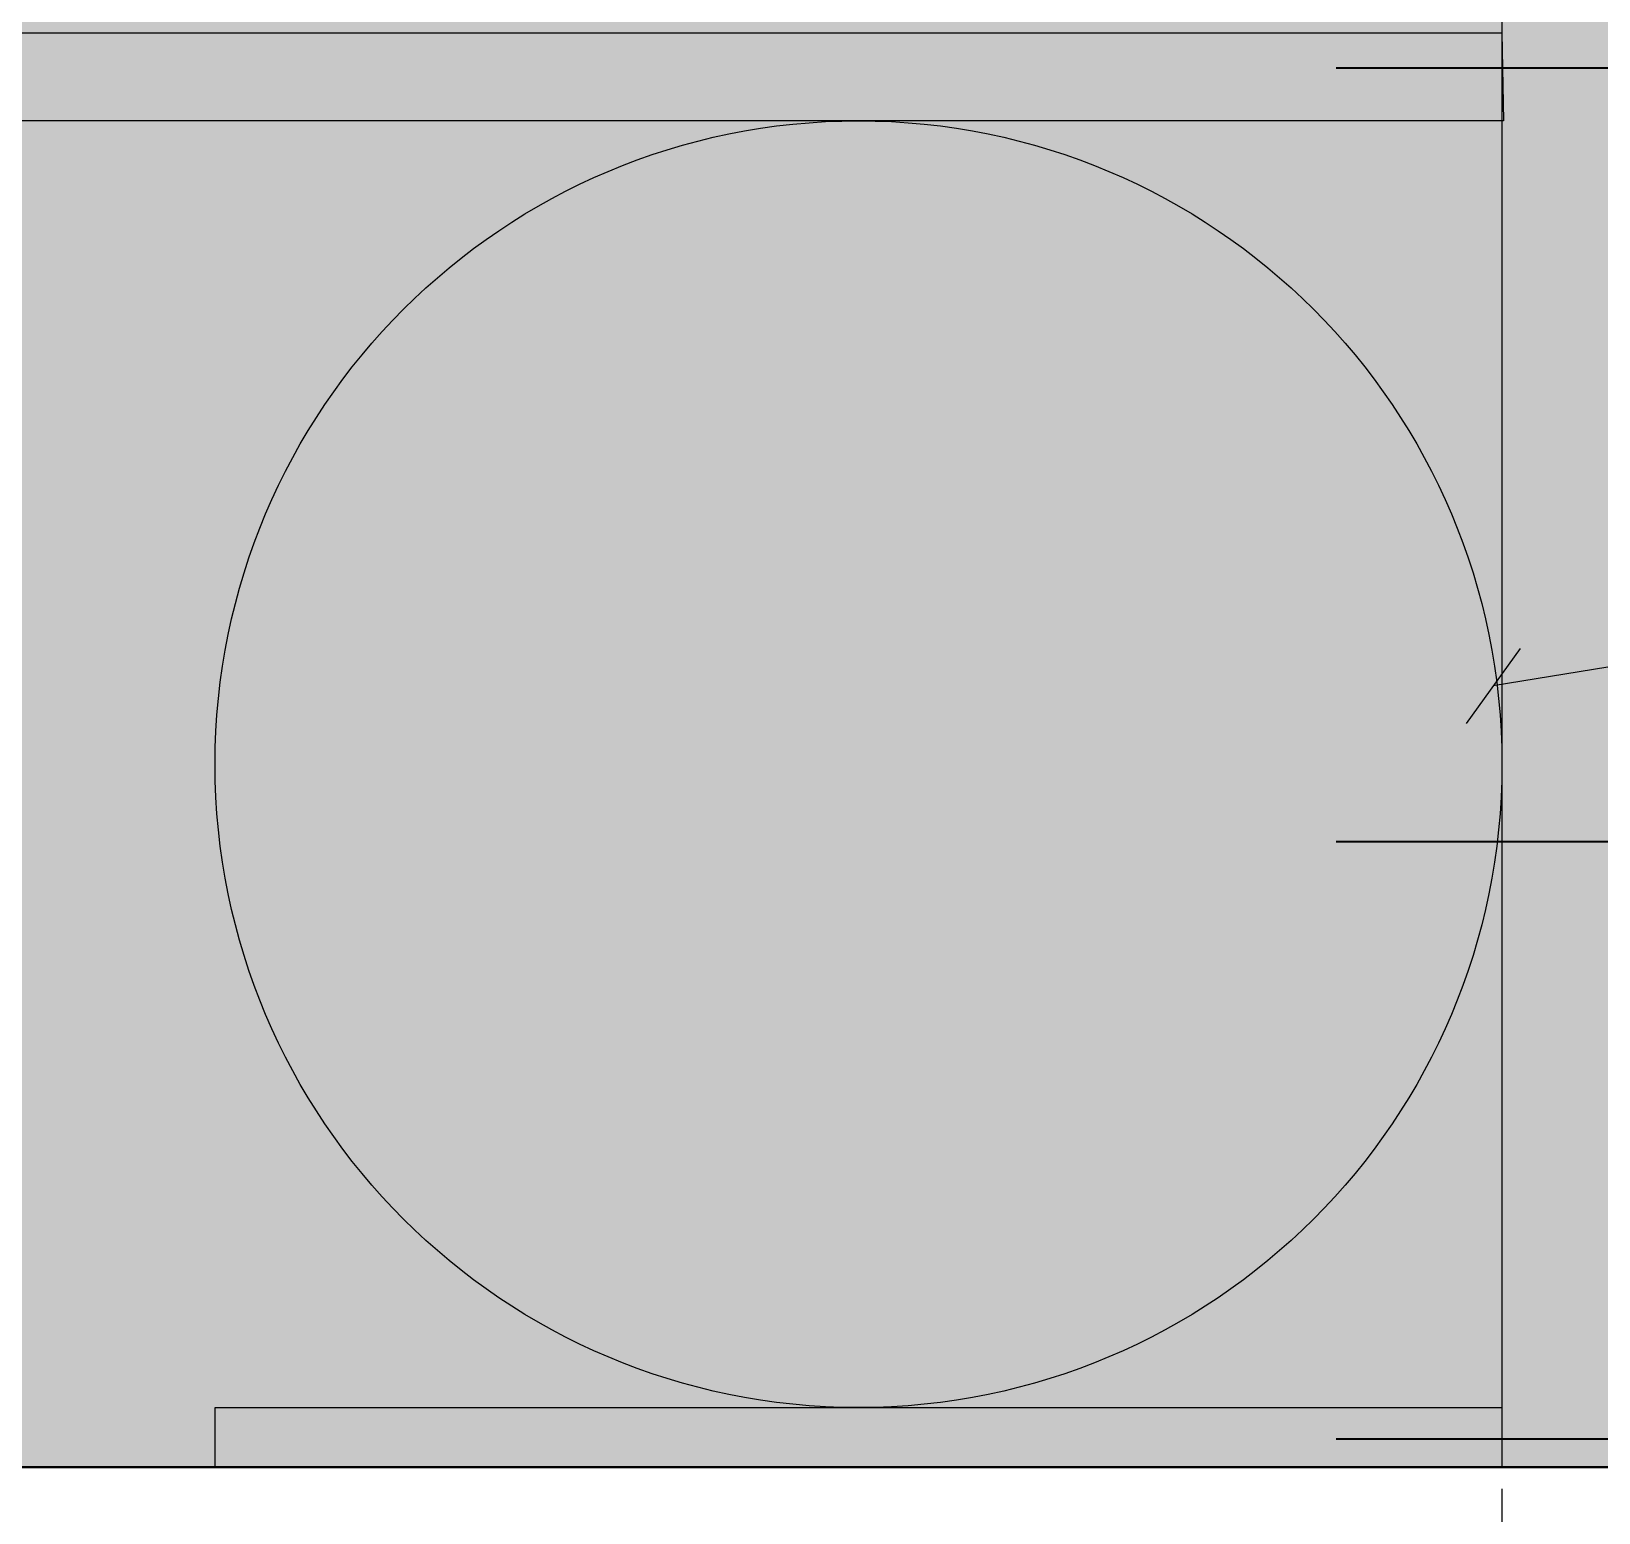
# Model space of a CAD drawing. Header units: millimetres. Extents: x 35877 to 3066687, y -650199 to -40525.
# Drawn here: x 149447.17 to 149483.14, y -179155.86 to -179121.86 of the extents above; entities that cross this region are included whole.
import ezdxf
from ezdxf import colors
from ezdxf.entities.mleader import LeaderData, LeaderLine
from ezdxf.math import Vec2, Vec3

# ---------------------------------------------------------------- set-up
doc = ezdxf.new("R2010")
doc.units = ezdxf.units.MM
doc.header["$MEASUREMENT"] = 0
doc.header["$PDMODE"] = 35
doc.linetypes.add('DASHED', pattern=[0.75, 0.5, -0.25])
doc.layers.get('Defpoints').update_dxf_attribs({"color": 220})
doc.layers.add('AR HATCH-7', color=7, linetype='Continuous')
for name, color, linetype, lineweight in [('dim05', 1, 'Continuous', 13), ('FURNITURE', 32, 'Continuous', 9), ('furniture dimensions', 1, 'DASHED', 0), ('SECTION ( SLAB PLine )', 104, 'Continuous', 30), ('wall', 7, 'Continuous', 30)]:
    doc.layers.add(name, color=color, linetype=linetype, lineweight=lineweight)
doc.styles.add('century g', font='GOTHIC.TTF')
doc.styles.get("Standard").update_dxf_attribs({"font": 'arial.ttf', "height": 6})
doc.dimstyles.new('Archana', dxfattribs={"dimtxt": 2, "dimasz": 0.75, "dimexe": 0.5, "dimexo": 0.5, "dimgap": 0, "dimtad": 0, "dimzin": 0, "dimdsep": 46, "dimlunit": 4, "dimtxsty": 'century g', "dimblk": 'OBLIQUE', "dimcen": 0, "dimdle": 1, "dimclrd": 256, "dimclre": 256, "dimclrt": 256, "dimadec": 0, "dimazin": 0, "dimtfac": 1, "dimtofl": 0, "dimtmove": 1, "dimatfit": 3, "dimfxl": 1, "dimfxlon": 1, "dimtolj": 1, "dimtzin": 0, "dimlwd": -1, "dimlwe": -1, "dimarcsym": 0})

# ---------------------------------------------------------------- blocks, each defined once
blk = doc.blocks.new('_Oblique')
at = {"layer": 'wall', "color": 0, "lineweight": -2}
blk.add_line((-0.5, -0.5), (0.5, 0.5), dxfattribs=at)
blk = doc.blocks.new('*D437')
at = {"layer": 'Defpoints', "color": 0, "linetype": 'Continuous', "lineweight": 0, "transparency": 16777216}
for p in [(149442.4181789448, -179154.8135701801), (149480.9181789447, -179154.8135701804), (149480.9181789447, -179158.7124153573)]:
    blk.add_point(p, dxfattribs=at)
at = {"layer": 'furniture dimensions', "color": 5, "linetype": 'ByBlock', "transparency": 16777216}
blk.add_line((149442.4181789448, -179155.3135701801), (149442.4181789448, -179159.2124153573), dxfattribs=at)
at = {"layer": 'furniture dimensions', "color": 5, "linetype": 'Continuous', "transparency": 16777216}
for p, q in [((149480.9181789447, -179155.3135701804), (149480.9181789447, -179159.2124153573)), ((149441.4181789448, -179158.7124153573), (149457.7239233363, -179158.7124153573)), ((149481.9181789447, -179158.7124153573), (149465.6124345532, -179158.7124153573))]:
    blk.add_line(p, q, dxfattribs=at)
at = {"layer": 'furniture dimensions', "color": 5, "linetype": 'Continuous', "transparency": 16777216, "xscale": 1.5, "yscale": 1.5, "zscale": 1.5, "rotation": 180}
blk.add_blockref('_Oblique', (149442.4181789448, -179158.7124153573), dxfattribs=at)
at = {"layer": 'furniture dimensions', "color": 5, "linetype": 'Continuous', "transparency": 16777216, "xscale": 1.5, "yscale": 1.5, "zscale": 1.5}
blk.add_blockref('_Oblique', (149480.9181789447, -179158.7124153573), dxfattribs=at)
at = {"layer": 'furniture dimensions', "linetype": 'Continuous', "lineweight": 0, "transparency": 16777216, "insert": (149461.6681789447, -179158.7124153573), "char_height": 3, "attachment_point": 5, "style": 'century g'}
blk.add_mtext('\\A1;3\'-3"', dxfattribs=at)
blk = doc.blocks.new('*D438')
at = {"layer": 'Defpoints', "color": 0, "linetype": 'Continuous', "lineweight": 0, "transparency": 16777216}
for p in [(149480.9181789447, -179154.8135701804), (149485.9181789447, -179154.8135701804), (149485.9181789447, -179158.7124153573)]:
    blk.add_point(p, dxfattribs=at)
at = {"layer": 'furniture dimensions', "color": 5, "linetype": 'ByBlock', "transparency": 16777216}
blk.add_line((149480.9181789447, -179155.3135701804), (149480.9181789447, -179159.2124153573), dxfattribs=at)
at = {"layer": 'furniture dimensions', "color": 5, "linetype": 'Continuous', "transparency": 16777216}
for p, q in [((149485.9181789447, -179155.3135701804), (149485.9181789447, -179159.2124153573)), ((149479.9181789447, -179158.7124153573), (149481.7489063411, -179158.7124153573)), ((149486.9181789447, -179158.7124153573), (149485.0874515484, -179158.7124153573))]:
    blk.add_line(p, q, dxfattribs=at)
at = {"layer": 'furniture dimensions', "color": 5, "linetype": 'Continuous', "transparency": 16777216, "xscale": 1.5, "yscale": 1.5, "zscale": 1.5, "rotation": 180}
blk.add_blockref('_Oblique', (149480.9181789447, -179158.7124153573), dxfattribs=at)
at = {"layer": 'furniture dimensions', "color": 5, "linetype": 'Continuous', "transparency": 16777216, "xscale": 1.5, "yscale": 1.5, "zscale": 1.5}
blk.add_blockref('_Oblique', (149485.9181789447, -179158.7124153573), dxfattribs=at)
at = {"layer": 'furniture dimensions', "linetype": 'Continuous', "lineweight": 0, "transparency": 16777216, "insert": (149483.4181789447, -179158.7124153573), "char_height": 3, "attachment_point": 5, "style": 'century g'}
blk.add_mtext('\\A1;5"', dxfattribs=at)
blk = doc.blocks.new('*D441')
at = {"layer": 'Defpoints', "color": 0, "linetype": 'Continuous', "lineweight": 0, "transparency": 16777216}
for p in [(149480.7179017741, -179136.8845064012), (149465.468682082, -179139.3640733177)]:
    blk.add_point(p, dxfattribs=at)
at = {"layer": 'furniture dimensions', "color": 5, "linetype": 'Continuous', "transparency": 16777216}
blk.add_line((149483.6790117367, -179136.4030214173), (149480.7179017741, -179136.8845064012), dxfattribs=at)
at = {"layer": 'furniture dimensions', "color": 5, "linetype": 'Continuous', "transparency": 16777216, "xscale": 1.5, "yscale": 1.5, "zscale": 1.5, "rotation": 189.2356286392594}
blk.add_blockref('_Oblique', (149480.7179017741, -179136.8845064012), dxfattribs=at)
at = {"layer": 'furniture dimensions', "linetype": 'Continuous', "lineweight": 0, "transparency": 16777216, "insert": (149488.7074635969, -179135.5853807035), "char_height": 3, "attachment_point": 5, "rotation": 9.23562863925943, "style": 'century g'}
blk.add_mtext('\\A1;R1\'-3"', dxfattribs=at)
blk = doc.blocks.new('*D1079')
at = {"layer": 'Defpoints', "color": 0, "linetype": 'Continuous', "lineweight": 0, "transparency": 16777216}
for p in [(149437.4181789447, -179154.8135701808, -0.1354038033937578), (149521.9181789453, -179154.8135701808, -0.1354038033937578), (149521.9181789453, -179161.6469990392)]:
    blk.add_point(p, dxfattribs=at)
at = {"layer": 'furniture dimensions', "color": 5, "linetype": 'ByBlock', "transparency": 16777216}
blk.add_line((149437.4181789447, -179157.6477659044), (149437.4181789447, -179162.1469990392), dxfattribs=at)
at = {"layer": 'furniture dimensions', "color": 5, "linetype": 'Continuous', "transparency": 16777216}
for p, q in [((149521.9181789453, -179157.6477659044), (149521.9181789453, -179162.1469990392)), ((149436.4181789447, -179161.6469990392), (149471.9326249001, -179161.6469990392)), ((149522.9181789453, -179161.6469990392), (149479.668178945, -179161.6469990392))]:
    blk.add_line(p, q, dxfattribs=at)
at = {"layer": 'furniture dimensions', "color": 5, "linetype": 'Continuous', "transparency": 16777216, "xscale": 1.5, "yscale": 1.5, "zscale": 1.5, "rotation": 180}
blk.add_blockref('_Oblique', (149437.4181789447, -179161.6469990392), dxfattribs=at)
at = {"layer": 'furniture dimensions', "color": 5, "linetype": 'Continuous', "transparency": 16777216, "xscale": 1.5, "yscale": 1.5, "zscale": 1.5}
blk.add_blockref('_Oblique', (149521.9181789453, -179161.6469990392), dxfattribs=at)
at = {"layer": 'furniture dimensions', "linetype": 'Continuous', "lineweight": 0, "transparency": 16777216, "insert": (149475.8004019226, -179161.6469990392), "char_height": 3, "attachment_point": 5, "style": 'century g'}
blk.add_mtext('\\A1;7\'-1"', dxfattribs=at)

msp = doc.modelspace()

# ---------------------------------------------------------------- hatches: boundary and pattern name
at = {"layer": 'AR HATCH-7', "lineweight": 0, "true_color": 0xe7e2df, "transparency": 33554610}
h = msp.add_hatch(color=254, dxfattribs=at)
h.dxf.hatch_style = 1
h.paths.add_polyline_path([(149480.9181789447, -179121.8901695254), (149437.4181789448, -179121.8901695276), (149437.4181789448, -179123.9145764573), (149480.9181789447, -179123.9145764551)])
at = {"layer": 'AR HATCH-7', "lineweight": 0, "true_color": 0xc29100, "transparency": 33554610}
h = msp.add_hatch(color=42, dxfattribs=at)
h.dxf.hatch_style = 1
h.paths.add_polyline_path([(149480.9181789447, -179138.6797361834, 0.4099272296450643), (149466.3678557327, -179123.9145764551), (149465.9350106242, -179123.9145764551, 0.4099272296450642), (149451.3846874122, -179138.6797361834, 0.4099272296450642), (149465.9350106242, -179153.4448959117), (149466.3678557327, -179153.4448959117, 0.4099272296450643)])
at = {"layer": 'AR HATCH-7', "lineweight": 0, "true_color": 0xe7e2df, "transparency": 33554610}
h = msp.add_hatch(color=254, dxfattribs=at)
h.dxf.hatch_style = 1
h.paths.add_polyline_path([(149480.9181789447, -179153.4448959117), (149466.3678557327, -179153.4448959117, -0.007328431763089294), (149465.9350106242, -179153.4448959117), (149451.3846874122, -179153.4448959117), (149451.3846874122, -179154.8135701805), (149480.9181789447, -179154.8135701805)])
at = {"layer": 'dim05', "lineweight": 0, "true_color": 0xd5d3c0, "transparency": 33554559}
h = msp.add_hatch(color=254, dxfattribs=at)
h.dxf.hatch_style = 1
h.paths.add_polyline_path([(149521.9181789453, -179056.8135663645), (149485.9181789447, -179056.8135663645), (149485.9181789447, -179061.8135663645), (149521.9181789453, -179061.8135663645)])
h.paths.add_polyline_path([(149521.918207769, -179043.8166014899), (149485.9182077684, -179043.8166014899), (149485.9181789447, -179056.8135663645), (149521.9181789453, -179056.8135663645)])
h.paths.add_polyline_path([(149485.9182405954, -179043.81660149), (149480.9182405954, -179043.81660149), (149480.9181789447, -179056.8135663645), (149485.9181789447, -179056.8135663645)])
h.paths.add_polyline_path([(149480.918275424, -179043.81660149), (149442.4182754241, -179043.81660149), (149442.4181789448, -179056.8135663645), (149480.9181789447, -179056.8135663645)])
h.paths.add_polyline_path([(149467.7359881244, -179049.401896742), (149455.6003697651, -179049.401896742), (149455.6004662444, -179043.81660149), (149467.7360846038, -179043.81660149)], flags=16)
h.paths.add_polyline_path([(149480.9181789447, -179056.8135663645), (149442.4181789448, -179056.8135663645), (149442.4181789448, -179061.8135663645), (149480.9181789447, -179061.8135663645)])
h.paths.add_polyline_path([(149485.9181789447, -179056.8135663645), (149480.9181789447, -179056.8135663645), (149480.9181789447, -179061.8135663645), (149485.9181789447, -179061.8135663645)])
h.paths.add_polyline_path([(149485.9181789447, -179061.8135663645), (149480.9181789447, -179061.8135663645), (149480.9181789447, -179106.2425551697), (149485.9181789447, -179106.2425551697)])
h.paths.add_polyline_path([(149480.9181789447, -179061.8135663645), (149442.4181789448, -179061.8135663645), (149442.4181789448, -179106.2425551697), (149480.9181789447, -179106.2425551697)])
h.paths.add_polyline_path([(149476.9142518071, -179065.1912166982), (149476.9142518071, -179102.8649048361), (149446.4221060824, -179102.8649048361), (149446.4221060824, -179065.1912166982)], flags=16)
h.paths.add_polyline_path([(149480.9181789447, -179106.2425551697), (149442.4181789448, -179106.2425551697), (149442.4181789448, -179111.2425551697), (149480.9181789447, -179111.2425551697)])
h.paths.add_polyline_path([(149485.9181789447, -179106.2425551697), (149480.9181789447, -179106.2425551697), (149480.9181789447, -179111.2425551697), (149485.9181789447, -179111.2425551697)])
h.paths.add_polyline_path([(149485.9181789447, -179111.2425551697), (149480.9181789447, -179111.2425551697), (149480.9181789447, -179121.8901657109), (149480.9573312991, -179123.9145726391), (149480.9181789447, -179123.9145726391), (149480.9181789447, -179154.8135663644), (149485.9181789447, -179154.8135663644)])
h.paths.add_polyline_path([(149480.9181789447, -179111.2425551697), (149442.4181789448, -179111.2425551697), (149442.4181789448, -179121.8901657094), (149480.9181789447, -179121.8901657094)])
edge = h.paths.add_edge_path()
edge.add_line((149480.9181789447, -179123.9145726391), (149466.3678557327, -179123.9145726391))
edge.add_arc((149466.1514331785, -179138.6797323674), 14.76674576621739, -1.1289102985756472e-10, 89.16023861221731, ccw=False)
edge.add_line((149480.9181789447, -179138.6797323674), (149480.9181789447, -179123.9145726391))
edge = h.paths.add_edge_path()
edge.add_arc((149466.1514331785, -179138.6797323674), 14.76674576624646, -89.16023861221731, 1.1289102985756472e-10, ccw=False)
edge.add_line((149466.3678557327, -179153.4448920957), (149480.9181789447, -179153.4448920957))
edge.add_line((149480.9181789447, -179153.4448920957), (149480.9181789447, -179138.6797323674))
edge = h.paths.add_edge_path()
edge.add_arc((149466.1514331785, -179138.6797323674), 14.76674576624646, 90.83976138778269, 180.0000000001129, ccw=False)
edge.add_line((149465.9350106242, -179123.9145726391), (149442.4181789448, -179123.9145726391))
edge.add_line((149442.4181789448, -179123.9145726391), (149442.4181789448, -179154.8135663644))
edge.add_line((149442.4181789448, -179154.8135663644), (149451.3846874122, -179154.8135663644))
edge.add_line((149451.3846874122, -179154.8135663644), (149451.3846874122, -179153.4448920957))
edge.add_line((149451.3846874122, -179153.4448920957), (149465.9350106242, -179153.4448920957))
edge.add_arc((149466.1514331785, -179138.6797323674), 14.76674576621739, 179.9999999998871, 269.16023861221726, ccw=False)
h.paths.add_polyline_path([(149442.4181789448, -179123.9145726391), (149437.4181789448, -179123.9145726391), (149437.4181789448, -179154.8135663644), (149442.4181789448, -179154.8135663644)])
h.paths.add_polyline_path([(149442.4181789448, -179111.2425551697), (149437.4181789448, -179111.2425551697), (149437.4181789448, -179121.8901657094), (149442.4181789448, -179121.8901657094)])
h.paths.add_polyline_path([(149442.4181789448, -179106.2425551697), (149437.4181789448, -179106.2425551697), (149437.4181789448, -179111.2425551697), (149442.4181789448, -179111.2425551697)])
h.paths.add_polyline_path([(149442.4181789448, -179061.8135663645), (149437.4181789448, -179061.8135663645), (149437.4181789448, -179106.2425551697), (149442.4181789448, -179106.2425551697)])
h.paths.add_polyline_path([(149442.4181789448, -179056.8135663645), (149437.4181789448, -179056.8135663645), (149437.4181789448, -179061.8135663645), (149442.4181789448, -179061.8135663645)])
h.paths.add_polyline_path([(149442.4183102527, -179043.8166014899), (149437.4183102527, -179043.8166014899), (149437.4181789448, -179056.8135663645), (149442.4181789448, -179056.8135663645)])
h.paths.add_polyline_path([(149467.7360846038, -179043.81660149), (149455.6004662444, -179043.81660149), (149455.6003697651, -179049.401896742), (149467.7359881244, -179049.401896742)], flags=16)

# ---------------------------------------------------------------- linework, layer by layer
at = {"layer": 'FURNITURE', "lineweight": 0, "transparency": 33554687}
msp.add_line((149480.9181789447, -179043.8166014899, -0.1354038033937578), (149480.9181789447, -179154.8135701805, -0.1354038033937578), dxfattribs=at)
at = {"layer": 'FURNITURE', "color": 251, "lineweight": 0, "true_color": 0x636466, "transparency": 33554687, "elevation": -0.1354038033937578}
msp.add_lwpolyline([(149437.3986027675, -179121.8901695254), (149480.9181789447, -179121.8901695254), (149480.9573312991, -179123.9145764551), (149437.4377551219, -179123.9145764551)], close=True, dxfattribs=at)
at = {"layer": 'FURNITURE', "lineweight": 0, "transparency": 33554687, "elevation": -0.1354038033937578}
msp.add_lwpolyline([(149480.9181789447, -179154.8135701805), (149451.3846874122, -179154.8135701805), (149451.3846874122, -179153.4448959117), (149480.9181789447, -179153.4448959117)], close=True, dxfattribs=at)
at = {"layer": 'FURNITURE', "lineweight": 0, "transparency": 33554687}
msp.add_circle((149466.1514331785, -179138.6797361834, -0.1354038033937578), 14.76674576624649, dxfattribs=at)
at = {"layer": 'SECTION ( SLAB PLine )', "color": 1, "transparency": 33554687}
msp.add_line((149428.8233826452, -179154.8135701804, -0.1354038033937578), (149532.1607994609, -179154.8135701804, -0.1354038033937578), dxfattribs=at)

# ---------------------------------------------------------------- dimensions: what is measured, and where the dimension line sits
at = {"layer": 'furniture dimensions', "color": 5, "linetype": 'Continuous', "lineweight": 0, "transparency": 33554687}
dim = msp.add_radius_dim(center=(149465.468682082, -179139.3640733177, -0.1354038033937578), mpoint=(149480.7179017741, -179136.8845064012, -0.1354038033937578), dimstyle='Archana', override={"dimtxt": 3, "dimasz": 1.5, "dimdec": 0, "dimclrd": 5, "dimclre": 5, "dimfxl": 4}, dxfattribs=at)
dim.commit()
dim.dimension.update_dxf_attribs({"geometry": '*D441', "text_midpoint": (149488.7074635969, -179135.5853807035, -0.1354038033937578)})
dim = msp.add_linear_dim(base=(149521.9181789453, -179161.6469990392), p1=(149437.4181789447, -179154.8135701808, -0.1354038033937578), p2=(149521.9181789453, -179154.8135701808, -0.1354038033937578), dimstyle='Archana', override={"dimtxt": 3, "dimasz": 1.5, "dimdec": 0, "dimclrd": 5, "dimclre": 5, "dimfxl": 4}, dxfattribs=at)
dim.commit()
dim.dimension.update_dxf_attribs({"geometry": '*D1079', "text_midpoint": (149475.8004019226, -179161.6469990392), "dimtype": 160})
for base, p1, p2, picture, middle in [((149480.9181789447, -179158.7124153573, -0.1354038033937578), (149442.4181789448, -179154.8135701801, -0.1354038033937578), (149480.9181789447, -179154.8135701804, -0.1354038033937578), '*D437', (149461.6681789447, -179158.7124153573, -0.1354038033937578)), ((149485.9181789447, -179158.7124153573, -0.1354038033937578), (149480.9181789447, -179154.8135701804, -0.1354038033937578), (149485.9181789447, -179154.8135701804, -0.1354038033937578), '*D438', (149483.4181789447, -179158.7124153573, -0.1354038033937578))]:
    dim = msp.add_linear_dim(base=base, p1=p1, p2=p2, dimstyle='Archana', override={"dimtxt": 3, "dimasz": 1.5, "dimdec": 0, "dimclrd": 5, "dimclre": 5, "dimfxl": 4}, dxfattribs=at)
    dim.commit()
    dim.dimension.update_dxf_attribs({"geometry": picture, "text_midpoint": middle})

# ---------------------------------------------------------------- leaders
at = {"layer": 'dim05', "color": 1, "lineweight": 0, "transparency": 33554687}
ml = msp.add_multileader_mtext('Standard', dxfattribs=at)
ml.set_content('Finished in Veneer', color=1)
ml.set_leader_properties(color=5)
ml.build(insert=Vec2(0, 0))
ml.multileader.update_dxf_attribs({"text_right_attachment_type": 6, "dogleg_length": 0.36, "arrow_head_size": 2})
ctx = ml.context
ctx.base_point, ctx.char_height, ctx.arrow_head_size, ctx.landing_gap_size, ctx.plane_origin = Vec3(149533.4054115863, -179122.6936836898, -0.1354038033937578), 2, 2, 0.09, Vec3(149518.2737852908, -179122.6936836898, -0.1354038033937578)
ctx.right_attachment = 6
notes = []
notes.append((ctx, [(0, (1, 1, 0), (149533.0454115864, -179122.6936836898, -0.1354038033937578), (1, 0), 0.36, [(0, [(149475.1127197893, -179122.6936836898, -0.1354038033937578)], 0, [])])]))
ctx.mtext.insert, ctx.mtext.width, ctx.mtext.flow_direction = Vec3(149533.4954115863, -179121.6773126121, -0.1354038033937578), 14.68212824010914, 5
ml = msp.add_multileader_mtext('Standard', dxfattribs=at)
ml.set_content('Finished_Antique Brass', color=1)
ml.set_leader_properties(color=5)
ml.build(insert=Vec2(0, 0))
ml.multileader.update_dxf_attribs({"text_right_attachment_type": 6, "dogleg_length": 0.36, "arrow_head_size": 2})
ctx = ml.context
ctx.base_point, ctx.char_height, ctx.arrow_head_size, ctx.landing_gap_size, ctx.plane_origin = Vec3(149533.4054115863, -179140.452261445, -0.1354038033937578), 2, 2, 0.09, Vec3(149518.2737852908, -179140.452261445, -0.1354038033937578)
ctx.right_attachment = 6
notes.append((ctx, [(0, (1, 1, 0), (149533.0454115864, -179140.452261445, -0.1354038033937578), (1, 0), 0.36, [(0, [(149475.1127197893, -179140.452261445, -0.1354038033937578)], 0, [])])]))
ctx.mtext.insert, ctx.mtext.width, ctx.mtext.flow_direction = Vec3(149533.4954115863, -179139.4358903673, -0.1354038033937578), 14.68212824010914, 5
ml = msp.add_multileader_mtext('Standard', dxfattribs=at)
ml.set_content('Finished in veneer', color=1)
ml.set_leader_properties(color=5)
ml.build(insert=Vec2(0, 0))
ml.multileader.update_dxf_attribs({"text_right_attachment_type": 6, "dogleg_length": 0.36, "arrow_head_size": 2})
ctx = ml.context
ctx.base_point, ctx.char_height, ctx.arrow_head_size, ctx.landing_gap_size, ctx.plane_origin = Vec3(149533.4054115863, -179154.1677769502, -0.1354038033937578), 2, 2, 0.09, Vec3(149518.2737852908, -179154.1677769502, -0.1354038033937578)
ctx.right_attachment = 6
notes.append((ctx, [(0, (1, 1, 0), (149533.0454115864, -179154.1677769502, -0.1354038033937578), (1, 0), 0.36, [(0, [(149475.1127197893, -179154.1677769502, -0.1354038033937578)], 0, [])])]))
ctx.mtext.insert, ctx.mtext.width, ctx.mtext.flow_direction = Vec3(149533.4954115863, -179153.1514058725, -0.1354038033937578), 14.68212824010914, 5
for ctx, leaders in notes:
    for number, flags, end, landing, length, lines in leaders:
        leader = LeaderData()
        leader.index, (leader.has_last_leader_line, leader.has_dogleg_vector, leader.attachment_direction) = number, flags
        leader.last_leader_point, leader.dogleg_vector, leader.dogleg_length = Vec3(end), Vec3(landing), length
        for number, points, colour, breaks in lines:
            line = LeaderLine()
            line.index, line.vertices, line.color, line.breaks = number, Vec3.list(points), colors.encode_raw_color(colour), breaks
            leader.lines.append(line)
        ctx.leaders.append(leader)

doc.saveas('drawing.dxf')
